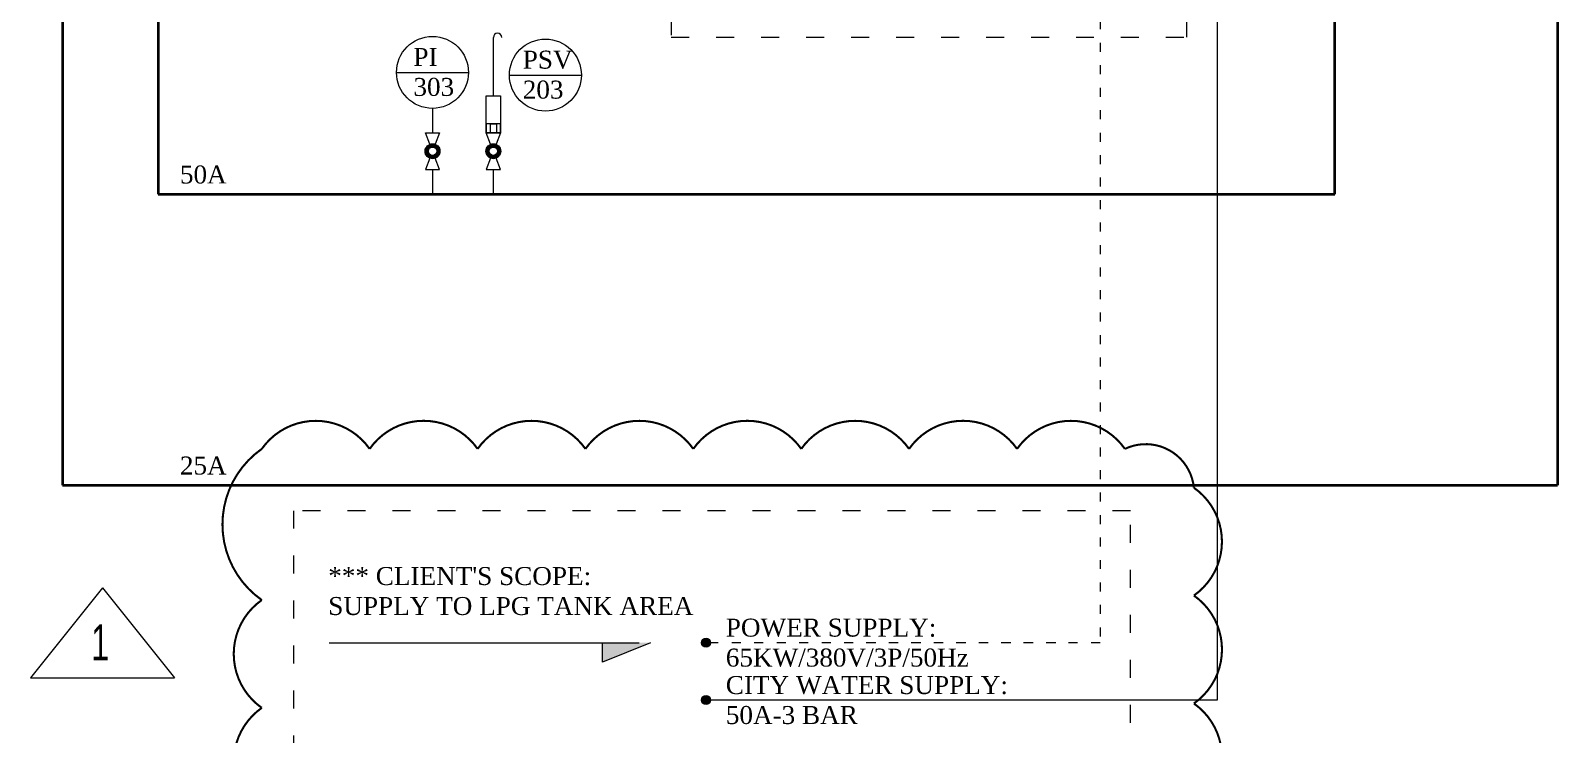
# Model space of a CAD drawing. Header units: inches. Extents: x 769 to 1086, y -873 to -669.
# Drawn here: x 848.3 to 950.1, y -804 to -757.1 of the extents above; entities that cross this region are included whole.
import ezdxf
from ezdxf.enums import TextEntityAlignment as Align

# ---------------------------------------------------------------- set-up
doc = ezdxf.new("R2010")
doc.units = ezdxf.units.IN
doc.header["$MEASUREMENT"] = 0
doc.linetypes.add('ACAD_ISO02W100', pattern=[15, 12, -3])
doc.linetypes.add('ACAD_ISO03W100', pattern=[30, 12, -18])
doc.layers.get('0').update_dxf_attribs({"lineweight": 5})
for name, color, linetype, lineweight in [('LIQUID LINE', 5, 'Continuous', 35), ('POWER', 6, 'ACAD_ISO02W100', 5), ('VALVE', 7, 'Continuous', 5), ('VAPOR LINE', 2, 'Continuous', 35)]:
    doc.layers.add(name, color=color, linetype=linetype, lineweight=lineweight)
doc.styles.add('Arial', font='arial.ttf', dxfattribs={"height": 1.6})
doc.styles.get("Standard").update_dxf_attribs({"font": 'times.ttf'})

# ---------------------------------------------------------------- blocks, each defined once
blk = doc.blocks.new('STOP VV')
at = {"layer": 'VALVE'}
h = blk.add_hatch(color=256, dxfattribs=at)
h.dxf.hatch_style = 1
h.paths.add_polyline_path([(1002.34, -533.21, 1), (1004, -533.21, 1)])
h.paths.add_polyline_path([(1003.64, -533.21, -1), (1002.71, -533.21, -1)], flags=16)
for p, q in [((1001.12, -534), (1001.12, -532.42)), ((1001.12, -532.42), (1002.4, -532.91)), ((1005.22, -532.42), (1003.95, -532.91)), ((1005.22, -534), (1005.22, -532.42)), ((1002.4, -533.51), (1001.12, -534)), ((1003.95, -533.51), (1005.22, -534))]:
    blk.add_line(p, q)
for radius in [0.83, 0.464]:
    blk.add_circle((1003.17, -533.21), radius)
blk = doc.blocks.new('LINE SAFETY VV')
for p, q in [((845.108, -533.116), (845.108, -529.865)), ((845.108, -538.584), (845.108, -537.219))]:
    blk.add_line(p, q)
for points in [[(844.713, -533.116), (845.503, -533.116), (845.503, -535.168), (844.713, -535.168)], [(844.713, -535.168), (845.503, -535.168), (845.503, -534.668), (844.713, -534.668)], [(844.956, -534.668), (845.279, -534.668), (845.279, -535.168), (844.956, -535.168)]]:
    blk.add_lwpolyline(points, close=True)
blk.add_arc((845.341, -529.865), 0.233, 0, 180)
at = {"layer": 'VALVE', "xscale": 0.5, "yscale": 0.5, "zscale": 0.5, "rotation": 270}
blk.add_blockref('STOP VV', (1111.712, -34.607), dxfattribs=at)

msp = doc.modelspace()

# ---------------------------------------------------------------- hatches: boundary and pattern name
h = msp.add_hatch(color=256)
h.dxf.hatch_style = 1
h.paths.add_polyline_path([(886.39, -797.9), (886.39, -799.19), (889.59, -797.9)])
h = msp.add_hatch(color=256)
edge = h.paths.add_edge_path()
edge.add_arc((893.3, -797.9), 0.299, 0, 360)
h = msp.add_hatch(color=256)
edge = h.paths.add_edge_path()
edge.add_arc((893.3, -801.72), 0.299, 0, 360)

# ---------------------------------------------------------------- linework, layer by layer
at = {"color": 3}
for p, q in [((927.39, -691.08), (927.39, -801.72)), ((927.39, -801.72), (893.3, -801.72))]:
    msp.add_line(p, q, dxfattribs=at)
for p, q in [((872.67, -759.86), (877.46, -759.86)), ((880.2, -760.04), (884.99, -760.04)), ((875.06, -762.25), (875.06, -763.89)), ((875.06, -766.35), (875.06, -767.99)), ((853.05, -794.24), (848.26, -800.24)), ((853.05, -794.24), (857.85, -800.24)), ((868.17, -797.9), (888.85, -797.9)), ((889.59, -797.9), (886.39, -799.19)), ((886.39, -799.19), (886.39, -797.9)), ((848.26, -800.24), (857.85, -800.24))]:
    msp.add_line(p, q)
at = {"const_width": 0.137}
msp.add_lwpolyline([(863.68, -784.97, -0.520567), (870.87, -784.97, -0.520567), (878.07, -784.97, -0.520567), (885.26, -784.97, -0.520567), (892.45, -784.97, -0.520567), (899.65, -784.97, -0.520567), (906.84, -784.97, -0.520567), (914.04, -784.97, -0.520567), (921.23, -784.97, -0.520567), (925.83, -787.56, -0.520567), (925.83, -794.75, -0.520567), (925.83, -801.95, -0.520567), (925.83, -809.14, -0.520567), (920.08, -810.58, -0.520567), (912.89, -810.58, -0.520567), (905.69, -810.58, -0.520567), (898.5, -810.58, -0.520567), (891.31, -810.58, -0.520567), (884.11, -810.58, -0.520567), (876.92, -810.58, -0.520567), (869.73, -810.58, -0.520567), (863.68, -809.43, -0.520567), (863.68, -802.24, -0.520567), (863.68, -795.05, -0.520567)], format="xyb", close=True, dxfattribs=at)
at = {"color": 1, "linetype": 'ACAD_ISO03W100', "ltscale": 0.1}
msp.add_lwpolyline([(865.8, -806.23), (921.6, -806.23), (921.6, -789.09), (865.8, -789.09)], close=True, dxfattribs=at)
for centre, radius in [((875.06, -759.86), 2.4), ((882.59, -760.04), 2.4), ((893.3, -797.9), 0.299), ((893.3, -801.72), 0.299)]:
    msp.add_circle(centre, radius)
at = {"layer": 'LIQUID LINE'}
for p, q in [((935.23, -767.99), (935.23, -679.51)), ((856.76, -726.55), (856.76, -767.99)), ((856.76, -767.99), (935.23, -767.99))]:
    msp.add_line(p, q, dxfattribs=at)
at = {"layer": 'POWER', "linetype": 'ACAD_ISO03W100', "ltscale": 0.05}
for p, q in [((919.58, -732.38), (919.58, -797.9)), ((916.62, -797.9), (893.3, -797.9)), ((919.58, -797.9), (902.73, -797.9))]:
    msp.add_line(p, q, dxfattribs=at)
at = {"layer": 'VALVE', "color": 1, "linetype": 'ACAD_ISO03W100', "ltscale": 0.1}
msp.add_lwpolyline([(890.97, -757.51), (925.37, -757.51), (925.37, -702.18), (890.97, -702.18)], close=True, dxfattribs=at)
at = {"layer": 'VAPOR LINE'}
for p, q in [((850.39, -726.55), (850.39, -787.4)), ((950.07, -748.71), (950.07, -787.4)), ((850.39, -787.4), (950.07, -787.4))]:
    msp.add_line(p, q, dxfattribs=at)

# ---------------------------------------------------------------- block references
at = {"layer": 'VALVE', "xscale": 1.19891179583941, "yscale": 1.19891179583941, "zscale": 1.19891179583941}
msp.add_blockref('LINE SAFETY VV', (-134.09, -122.27), dxfattribs=at)
at = {"layer": 'VALVE', "xscale": 0.5994558979197052, "yscale": 0.5994558979197052, "zscale": 0.5994558979197052, "rotation": 270}
msp.add_blockref('STOP VV', (1194.7, -163.76), dxfattribs=at)

# ---------------------------------------------------------------- texts
at = {"style": 'Arial', "width": 0.65}
msp.add_text('1', height=2.4, dxfattribs=at).set_placement((852.9, -799.08), align=Align.CENTER)
at = {"attachment_point": 1}
for s, width, insert, char_height in [('PI\\P303', 4.6482, (873.79, -758.23), 1.199), ('PSV\\P203', 4.6482, (881.08, -758.41), 1.199), ('50A', 4.6482, (858.22, -766.07), 1.199), ('25A', 4.6482, (858.22, -785.48), 1.199), ("*** CLIENT'S SCOPE:\\PSUPPLY TO LPG TANK AREA", 35.8999, (868.11, -792.85), 1.1989), ('POWER SUPPLY: \\P65KW/380V/3P/50Hz', 26.5827, (894.62, -796.29), 1.1989), ('CITY WATER SUPPLY: \\P50A-3 BAR', 24.5657, (894.62, -800.12), 1.1989)]:
    msp.add_mtext_dynamic_manual_height_columns(s, width=width, gutter_width=1, heights=[0], dxfattribs=dict(at, insert=insert, char_height=char_height))

doc.saveas('drawing.dxf')
